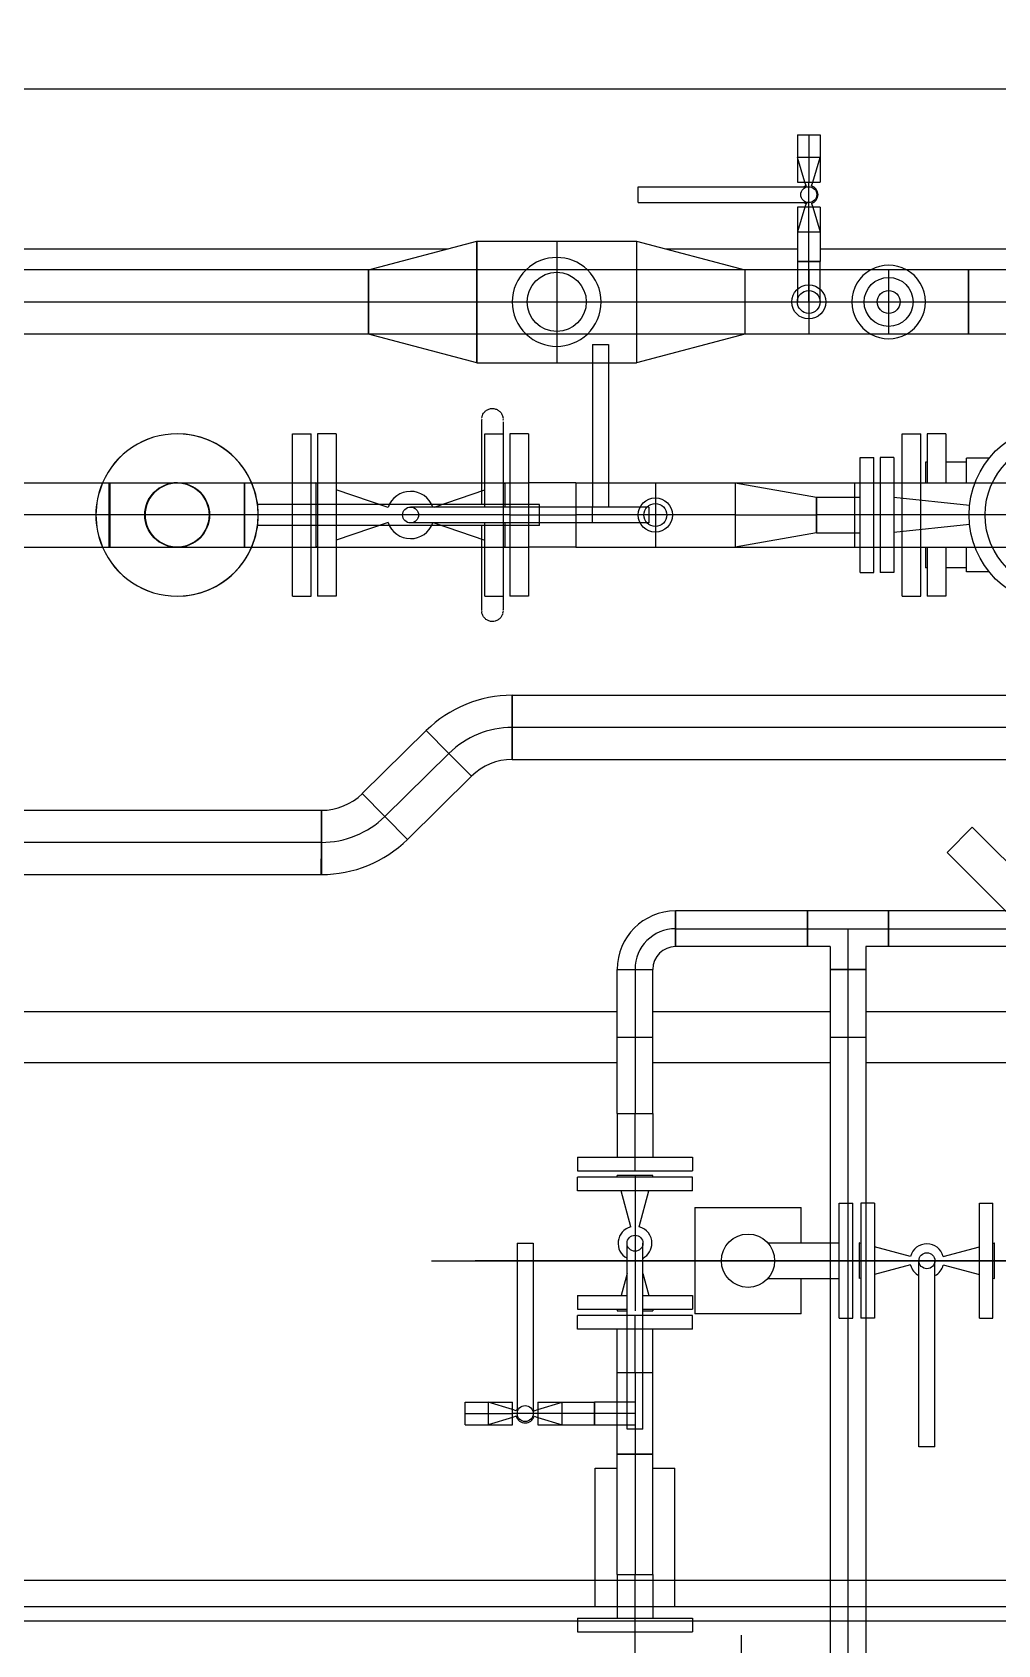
# Model space of a CAD drawing. Header units: inches. Extents: x 295136 to 296247, y 2627183 to 2627409.
# Drawn here: x 295242.437 to 295243.343, y 2627290.272 to 2627291.785 of the extents above; entities that cross this region are included whole.
import ezdxf

# ---------------------------------------------------------------- set-up
doc = ezdxf.new("R2010")
doc.units = ezdxf.units.IN
doc.header["$MEASUREMENT"] = 0
doc.layers.add('EQUIPMENT LAYOUT-EMBED 1_DWG$0$DwgTemplate', color=7, linetype='Continuous')
doc.layers.add('Layout', color=6, linetype='Continuous')

# ---------------------------------------------------------------- blocks, each defined once
blk = doc.blocks.new('A$C55974CAD')
at = {"layer": 'EQUIPMENT LAYOUT-EMBED 1_DWG$0$DwgTemplate', "color": 7, "lineweight": 25}
for p, q in [((61, 22.4), (61, 0)), ((60.2625, 6.5698), (60.2625, 5.5945)), ((60.2926, 5.5945), (60.2926, 6.5698)), ((60.3228, 6.5698), (60.3228, 5.5945)), ((60.7698, 4.6701), (60.7698, 6.4256)), ((60.8302, 4.6701), (60.8302, 6.4256)), ((60.8, 6.357), (60.8, 4.6763)), ((60.5698, 6.0045), (60.5698, 5.7932)), ((60.6302, 6.0045), (60.6302, 5.7932)), ((60.6, 5.7932), (60.6, 5.9712)), ((60.6, 5.7936), (60.5698, 5.7936)), ((60.5698, 5.7936), (60.6, 5.7936)), ((60.5698, 5.7932), (60.6302, 5.7932)), ((60.5698, 5.7932), (60.5698, 5.6662)), ((60.6302, 5.7932), (60.5698, 5.7932)), ((60.6302, 5.7936), (60.6, 5.7936)), ((60.6, 5.7936), (60.6302, 5.7936)), ((60.6, 5.6662), (60.6, 5.7932)), ((60.6, 5.7932), (60.6, 5.7931)), ((60.6, 5.7931), (60.6, 5.7931)), ((60.6302, 5.7932), (60.6302, 5.6662)), ((60.5238, 5.73), (60.5238, 5.73)), ((60.5238, 5.73), (60.5238, 5.73)), ((60.5238, 5.7299), (60.5238, 5.7299)), ((60.5238, 5.7299), (60.5238, 5.7299)), ((60.6762, 5.73), (60.6762, 5.73)), ((60.6762, 5.73), (60.6762, 5.73)), ((60.6762, 5.7299), (60.6762, 5.7299)), ((60.6762, 5.7299), (60.6762, 5.7299)), ((60.6302, 5.6666), (60.5698, 5.6666)), ((60.5698, 5.6666), (60.6, 5.6666)), ((60.5698, 5.6662), (60.6302, 5.6662)), ((60.5698, 5.6662), (60.5698, 5.6662)), ((60.5698, 5.6662), (60.6, 5.6662)), ((60.5698, 5.6662), (60.5698, 5.6217)), ((60.6, 5.6666), (60.6302, 5.6666)), ((60.6, 5.6662), (60.6, 5.6662)), ((60.6, 5.6042), (60.6, 5.6662)), ((60.6, 5.6662), (60.6302, 5.6662)), ((60.6302, 5.6662), (60.6302, 5.6662)), ((60.6302, 5.6662), (60.6302, 5.6217)), ((60.59, 5.6042), (60.59, 5.6543)), ((60.61, 5.6042), (60.61, 5.6543)), ((60.5238, 5.6217), (60.6, 5.6217)), ((60.5238, 5.6217), (60.5238, 5.6042)), ((60.5698, 5.6217), (60.5698, 5.6042)), ((60.6, 5.6217), (60.6762, 5.6217)), ((60.6302, 5.6217), (60.6302, 5.6042)), ((60.6762, 5.6217), (60.6762, 5.6042)), ((60.5238, 5.6042), (60.6, 5.6042)), ((60.5698, 5.6042), (60.5698, 5.5982)), ((60.59, 5.5997), (60.59, 5.6042)), ((60.6, 5.5997), (60.6, 5.6042)), ((60.6, 5.6042), (60.6762, 5.6042)), ((60.61, 5.5997), (60.61, 5.6042)), ((60.6302, 5.6042), (60.6302, 5.5982)), ((60.2625, 5.5946), (60.2927, 5.5945)), ((60.3228, 5.5945), (60.2625, 5.5945)), ((60.2927, 5.5945), (60.2927, 5.5945)), ((60.2927, 5.5945), (60.2927, 5.5945)), ((60.2927, 5.5945), (60.3229, 5.5945)), ((60.6, 5.5982), (60.5238, 5.5982)), ((60.5238, 5.5807), (60.5238, 5.5982)), ((60.6, 5.5997), (60.5698, 5.5997)), ((60.5704, 5.5982), (60.5698, 5.5997)), ((60.5698, 5.5982), (60.5698, 5.5807)), ((60.59, 5.5403), (60.59, 5.5997)), ((60.6, 5.4219), (60.6, 5.5997)), ((60.6302, 5.5997), (60.6, 5.5997)), ((60.6762, 5.5982), (60.6, 5.5982)), ((60.61, 5.5403), (60.61, 5.5997)), ((60.6296, 5.5982), (60.6302, 5.5997)), ((60.6302, 5.5982), (60.6302, 5.5807)), ((60.6762, 5.5807), (60.6762, 5.5982)), ((60.6, 5.5807), (60.5238, 5.5807)), ((60.5698, 5.5807), (60.5698, 5.444)), ((60.5929, 5.5319), (60.5763, 5.5807)), ((60.6762, 5.5807), (60.6, 5.5807)), ((60.6071, 5.5319), (60.6237, 5.5807)), ((60.6302, 5.5807), (60.6302, 5.444)), ((60.2955, 5.5138), (60.3385, 5.5561)), ((60.3385, 5.5561), (60.317, 5.535)), ((60.3385, 5.5561), (60.3977, 5.496)), ((60.59, 5.5307), (60.59, 5.5403)), ((60.61, 5.5307), (60.61, 5.5403)), ((60.7428, 5.4486), (60.7698, 5.5502)), ((60.7698, 5.5502), (60.8, 5.5502)), ((60.8, 5.5502), (60.7698, 5.5502)), ((60.8, 5.5502), (60.8302, 5.5502)), ((60.8302, 5.5502), (60.8, 5.5502)), ((60.8302, 5.5502), (60.8571, 5.4486)), ((60.317, 5.535), (60.2955, 5.5138)), ((60.3762, 5.4749), (60.317, 5.535)), ((60.317, 5.535), (60.317, 5.535)), ((60.317, 5.535), (60.317, 5.535)), ((60.59, 5.491), (60.59, 5.5307)), ((60.61, 5.491), (60.61, 5.5307)), ((60.2955, 5.5138), (60.3547, 5.4537)), ((60.5925, 5.287), (60.5925, 5.5108)), ((60.6075, 5.287), (60.6075, 5.5108)), ((60.3977, 5.496), (60.3762, 5.4749)), ((60.3762, 5.4749), (60.3976, 5.496)), ((60.5925, 5.4887), (60.5763, 5.441)), ((60.59, 5.4814), (60.59, 5.491)), ((60.59, 5.4219), (60.59, 5.4814)), ((60.6075, 5.4887), (60.6237, 5.441)), ((60.61, 5.4814), (60.61, 5.491)), ((60.61, 5.4219), (60.61, 5.4814)), ((60.3762, 5.4749), (60.3547, 5.4537)), ((60.3547, 5.4536), (60.3762, 5.4749)), ((60.3762, 5.4749), (60.3762, 5.4749)), ((60.3762, 5.4748), (60.3762, 5.4748)), ((60.3762, 5.4748), (60.3762, 5.4748)), ((59.7459, 5.4594), (59.7565, 5.4594)), ((59.7459, 5.4594), (59.7459, 5.415)), ((59.7565, 5.4594), (59.7565, 5.438)), ((59.7565, 5.4594), (59.7672, 5.4594)), ((59.7672, 5.4594), (59.7672, 5.415)), ((59.7565, 5.438), (59.7459, 5.438)), ((59.7529, 5.415), (59.7459, 5.438)), ((59.7565, 5.438), (59.7565, 5.415)), ((59.7672, 5.438), (59.7565, 5.438)), ((59.7602, 5.415), (59.7672, 5.438)), ((60.5238, 5.441), (60.5925, 5.441)), ((60.5238, 5.441), (60.5238, 5.4235)), ((60.5698, 5.444), (60.5698, 5.4235)), ((60.5773, 5.444), (60.59, 5.444)), ((60.6075, 5.441), (60.6762, 5.441)), ((60.61, 5.444), (60.6227, 5.444)), ((60.6302, 5.444), (60.6302, 5.4235)), ((60.6762, 5.441), (60.6762, 5.4235)), ((60.7428, 5.4486), (60.7698, 5.4486)), ((60.7698, 5.4486), (60.7428, 5.4486)), ((60.7428, 5.4486), (60.7428, 5.3736)), ((60.7698, 5.4486), (60.8, 5.4486)), ((60.8302, 5.4486), (60.7698, 5.4486)), ((60.8, 5.4486), (60.8302, 5.4486)), ((60.8302, 5.4486), (60.8571, 5.4486)), ((60.8571, 5.4486), (60.8302, 5.4486)), ((60.8571, 5.4486), (60.8571, 5.3736)), ((60.5238, 5.4235), (60.5925, 5.4235)), ((60.5698, 5.4235), (60.5698, 5.4175)), ((60.5704, 5.4235), (60.5698, 5.4219)), ((60.5698, 5.4219), (60.5925, 5.4219)), ((60.59, 5.4175), (60.59, 5.4219)), ((60.6, 5.4175), (60.6, 5.4219)), ((60.6075, 5.4235), (60.6762, 5.4235)), ((60.6075, 5.4219), (60.6302, 5.4219)), ((60.61, 5.4175), (60.61, 5.4219)), ((60.6296, 5.4235), (60.6302, 5.4219)), ((60.6302, 5.4235), (60.6302, 5.4175)), ((59.7459, 5.415), (59.7565, 5.415)), ((59.754, 5.4115), (59.7529, 5.415)), ((59.7565, 5.415), (59.7565, 5.415)), ((59.7565, 5.415), (59.7565, 5.415)), ((59.7565, 5.415), (59.7672, 5.415)), ((59.7565, 5.3914), (59.7565, 5.415)), ((59.9165, 5.4107), (59.7565, 5.4107)), ((59.7591, 5.4115), (59.7602, 5.415)), ((59.9165, 5.4107), (59.9165, 5.4032)), ((60.3705, 5.4153), (60.4308, 5.4153)), ((60.4308, 5.4153), (60.3705, 5.4153)), ((60.3705, 5.4153), (60.3705, 4.6763)), ((60.4006, 5.4153), (60.4006, 5.4153)), ((60.4006, 5.4153), (60.4006, 5.4153)), ((60.4006, 4.6763), (60.4006, 5.4153)), ((60.4308, 5.4153), (60.4308, 4.6763)), ((60.5925, 5.4175), (60.5238, 5.4175)), ((60.5238, 5.4), (60.5238, 5.4175)), ((60.5698, 5.4175), (60.5698, 5.4)), ((60.59, 5.3899), (60.59, 5.4175)), ((60.6, 5.4175), (60.5925, 5.4175)), ((60.6, 5.4175), (60.6, 5.3555)), ((60.6075, 5.4175), (60.6, 5.4175)), ((60.6762, 5.4175), (60.6075, 5.4175)), ((60.61, 5.3899), (60.61, 5.4175)), ((60.6302, 5.4175), (60.6302, 5.4)), ((60.6762, 5.4), (60.6762, 5.4175)), ((59.7529, 5.3914), (59.7459, 5.3684)), ((59.7672, 5.3914), (59.7459, 5.3914)), ((59.7459, 5.3914), (59.7459, 5.3382)), ((59.754, 5.3949), (59.7529, 5.3914)), ((59.9165, 5.3957), (59.7565, 5.3957)), ((59.7565, 5.3684), (59.7565, 5.3914)), ((59.7591, 5.3949), (59.7602, 5.3914)), ((59.7602, 5.3914), (59.7672, 5.3684)), ((59.7672, 5.3914), (59.7672, 5.3382)), ((59.9165, 5.4032), (59.9165, 5.3957)), ((60.5925, 5.4), (60.5238, 5.4)), ((60.5698, 5.3555), (60.5698, 5.4)), ((60.6, 5.4), (60.5925, 5.4)), ((60.6075, 5.4), (60.6, 5.4)), ((60.6762, 5.4), (60.6075, 5.4)), ((60.6302, 5.3555), (60.6302, 5.4)), ((60.8571, 5.3736), (60.7428, 5.3736)), ((60.7428, 5.3736), (60.7428, 5.34)), ((60.8571, 5.3736), (60.8571, 5.2986)), ((59.7459, 5.3684), (59.7672, 5.3684)), ((59.7565, 5.3382), (59.7565, 5.3684)), ((59.5516, 5.3541), (59.5516, 5.3001)), ((59.5644, 5.3541), (59.5516, 5.3541)), ((59.5644, 5.3541), (59.5644, 5.3001)), ((59.8357, 5.3076), (59.8357, 5.3541)), ((59.8357, 5.3541), (59.8485, 5.3541)), ((59.8485, 5.3076), (59.8485, 5.3541)), ((59.8545, 5.3541), (59.8545, 5.3076)), ((59.8672, 5.3541), (59.8545, 5.3541)), ((59.8672, 5.3541), (59.8672, 5.3076)), ((59.9657, 5.3001), (59.9657, 5.3541)), ((59.9657, 5.3541), (59.9784, 5.3541)), ((59.9784, 5.3001), (59.9784, 5.3541)), ((59.9844, 5.3541), (59.9844, 5.3001)), ((59.9972, 5.3541), (59.9844, 5.3541)), ((59.9972, 5.3541), (59.9972, 5.3001)), ((60.5925, 5.3555), (60.5698, 5.3555)), ((60.5698, 5.3555), (60.5698, 5.281)), ((60.5925, 5.3555), (60.5698, 5.3555)), ((60.6075, 5.3555), (60.5925, 5.3555)), ((60.6, 5.3555), (60.5925, 5.3555)), ((60.6, 5.287), (60.6, 5.3555)), ((60.6075, 5.3555), (60.6, 5.3555)), ((60.6302, 5.3555), (60.6075, 5.3555)), ((60.6302, 5.3555), (60.6075, 5.3555)), ((60.6302, 5.3555), (60.6302, 5.281)), ((59.7459, 5.3382), (59.7565, 5.3382)), ((59.7459, 5.3382), (59.7459, 5.3168)), ((59.7672, 5.3382), (59.7459, 5.3382)), ((59.7565, 5.3382), (59.7565, 5.3382)), ((59.7565, 5.3382), (59.7565, 5.3382)), ((59.7565, 5.3168), (59.7565, 5.3382)), ((59.7565, 5.3382), (59.7672, 5.3382)), ((59.7672, 5.3168), (59.7672, 5.3382)), ((60.5925, 5.34), (60.6075, 5.34)), ((60.6302, 5.34), (60.6075, 5.34)), ((60.76, 5.34), (60.6302, 5.34)), ((60.7428, 5.34), (60.7428, 5.325)), ((60.76, 5.34), (60.76, 5.325)), ((59.575, 5.3168), (59.5644, 5.3168)), ((59.6054, 5.3168), (59.575, 5.3168)), ((59.6054, 5.3168), (59.6054, 5.3001)), ((59.6054, 5.3168), (59.6054, 5.2834)), ((59.6054, 5.3168), (59.7184, 5.3168)), ((59.7184, 5.2834), (59.7184, 5.3168)), ((59.7184, 5.3168), (59.7946, 5.3168)), ((59.7184, 5.3168), (59.7184, 5.2834)), ((59.7459, 5.3168), (59.7459, 5.3001)), ((59.7565, 5.3001), (59.7565, 5.3168)), ((59.7672, 5.3001), (59.7672, 5.3168)), ((59.7946, 5.3076), (59.7946, 5.3168)), ((59.7946, 5.3168), (59.8357, 5.3168)), ((59.7946, 5.3076), (59.7946, 5.3168)), ((59.8529, 5.3168), (59.8529, 5.3076)), ((59.8545, 5.3164), (59.8529, 5.3168)), ((59.8879, 5.3076), (59.8672, 5.313)), ((59.9318, 5.3041), (59.9657, 5.313)), ((59.9784, 5.3164), (59.9799, 5.3168)), ((59.9799, 5.2834), (59.9799, 5.3168)), ((60.0382, 5.3168), (59.9972, 5.3168)), ((60.0382, 5.3168), (60.0382, 5.2834)), ((60.0382, 5.3168), (60.1735, 5.3168)), ((60.0382, 5.3168), (60.0382, 5.3001)), ((60.1735, 5.3168), (60.1735, 5.2834)), ((60.1735, 5.3168), (60.1735, 5.2834)), ((60.6302, 5.325), (60.6075, 5.325)), ((60.76, 5.325), (60.6302, 5.325)), ((60.7428, 5.325), (60.7428, 5.2986)), ((59.5516, 5.3001), (59.575, 5.3001)), ((59.5516, 5.3001), (59.5516, 5.2461)), ((59.5644, 5.3001), (59.5644, 5.2461)), ((59.575, 5.3001), (59.6054, 5.3001)), ((59.6054, 5.3001), (59.6054, 5.2834)), ((59.7184, 5.3001), (59.6054, 5.3001)), ((59.7418, 5.3001), (59.7184, 5.3001)), ((59.7184, 5.3001), (59.7185, 5.3001)), ((59.7185, 5.3001), (59.7185, 5.3001)), ((59.7418, 5.3001), (59.7418, 5.3076)), ((59.7418, 5.3076), (59.9164, 5.3076)), ((59.7418, 5.2926), (59.7418, 5.3001)), ((59.7946, 5.3001), (59.7418, 5.3001)), ((59.7946, 5.3001), (59.7946, 5.3076)), ((59.7946, 5.2926), (59.7946, 5.3076)), ((59.7946, 5.3001), (59.8485, 5.3001)), ((59.7946, 5.2926), (59.7946, 5.3001)), ((59.7946, 5.3001), (59.7946, 5.3001)), ((59.8357, 5.3001), (59.8357, 5.3076)), ((59.8357, 5.2926), (59.8357, 5.3001)), ((59.8485, 5.3001), (59.8485, 5.3076)), ((59.8485, 5.2926), (59.8485, 5.3001)), ((59.9799, 5.3001), (59.8529, 5.3001)), ((59.9657, 5.2461), (59.9657, 5.3001)), ((59.9784, 5.2461), (59.9784, 5.3001)), ((59.9844, 5.3001), (60.0382, 5.3001)), ((59.9844, 5.3001), (59.9844, 5.2461)), ((59.9972, 5.3001), (59.9972, 5.2461)), ((60.1735, 5.3001), (60.0382, 5.3001)), ((60.0382, 5.3001), (60.0382, 5.2834)), ((60.1735, 5.3001), (60.1735, 5.3001)), ((60.1735, 5.3001), (60.1735, 5.3001)), ((60.7698, 5.2986), (60.7428, 5.2986)), ((60.7698, 5.2986), (60.7428, 5.2986)), ((60.7698, 5.197), (60.7428, 5.2986)), ((60.8302, 5.2986), (60.7698, 5.2986)), ((60.8, 5.2986), (60.7698, 5.2986)), ((60.8302, 5.2986), (60.8, 5.2986)), ((60.8571, 5.2986), (60.8302, 5.2986)), ((60.8571, 5.2986), (60.8302, 5.2986)), ((60.8571, 5.2986), (60.8302, 5.197)), ((59.575, 5.2834), (59.5644, 5.2834)), ((59.6054, 5.2834), (59.575, 5.2834)), ((59.6054, 5.2834), (59.7184, 5.2834)), ((59.7184, 5.2834), (59.7946, 5.2834)), ((59.7418, 5.2926), (59.9164, 5.2926)), ((59.7946, 5.2834), (59.7946, 5.2926)), ((59.7946, 5.2834), (59.7946, 5.2926)), ((59.7946, 5.2834), (59.8357, 5.2834)), ((59.8357, 5.2461), (59.8357, 5.2926)), ((59.8485, 5.2461), (59.8485, 5.2926)), ((59.8529, 5.2926), (59.8529, 5.2834)), ((59.8545, 5.2838), (59.8529, 5.2834)), ((59.8545, 5.2926), (59.8545, 5.2461)), ((59.8672, 5.2926), (59.8672, 5.2461)), ((59.8879, 5.2926), (59.8672, 5.2872)), ((59.9318, 5.2961), (59.9657, 5.2872)), ((59.9784, 5.2838), (59.9799, 5.2834)), ((60.0382, 5.2834), (59.9972, 5.2834)), ((60.0382, 5.2834), (60.1735, 5.2834)), ((60.6, 5.287), (60.5925, 5.287)), ((60.6, 5.281), (60.6, 5.287)), ((60.6075, 5.287), (60.6, 5.287)), ((60.8932, 5.297), (60.9007, 5.297)), ((60.8932, 5.297), (60.8932, 5.137)), ((60.9007, 5.297), (60.9082, 5.297)), ((60.9082, 5.297), (60.9082, 5.137)), ((60.6302, 5.281), (60.5698, 5.281)), ((60.5698, 5.281), (60.5698, 5.206)), ((60.6, 5.206), (60.6, 5.281)), ((60.6, 5.281), (60.6, 5.281)), ((60.6, 5.281), (60.6, 5.281)), ((60.6302, 5.281), (60.6302, 5.206)), ((60.1949, 5.262), (60.2116, 5.262)), ((60.1949, 5.1382), (60.1949, 5.262)), ((60.2283, 5.262), (60.1949, 5.262)), ((60.2116, 5.262), (60.2116, 5.1382)), ((60.2116, 5.262), (60.2283, 5.262)), ((60.2116, 5.262), (60.2116, 5.262)), ((60.2116, 5.262), (60.2116, 5.262)), ((60.2283, 5.1382), (60.2283, 5.262)), ((59.5644, 5.2461), (59.5516, 5.2461)), ((59.8357, 5.2461), (59.8485, 5.2461)), ((59.8672, 5.2461), (59.8545, 5.2461)), ((59.9657, 5.2461), (59.9784, 5.2461)), ((59.9972, 5.2461), (59.9844, 5.2461)), ((60.6302, 5.206), (60.5698, 5.206)), ((60.5698, 5.206), (60.5698, 5.0887)), ((60.6, 5.206), (60.5698, 5.206)), ((60.5833, 5.1298), (60.5698, 5.206)), ((60.6, 5.206), (60.6, 5.1298)), ((60.6302, 5.206), (60.6, 5.206)), ((60.6302, 5.206), (60.6167, 5.1298)), ((60.6302, 5.206), (60.6302, 5.0887)), ((60.8, 5.197), (60.7698, 5.197)), ((60.8302, 5.197), (60.7698, 5.197)), ((60.8302, 5.197), (60.8, 5.197)), ((60.8302, 5.1476), (60.8, 5.1476)), ((60.8381, 5.1476), (60.8302, 5.1476)), ((60.8381, 5.1476), (60.8381, 5.137)), ((60.8381, 5.1263), (60.8381, 5.1476)), ((60.8889, 5.1476), (60.8381, 5.1476)), ((60.8659, 5.1476), (60.8659, 5.1263)), ((60.8889, 5.1406), (60.8659, 5.1476)), ((60.8889, 5.1263), (60.8889, 5.1476)), ((60.9125, 5.1476), (60.9125, 5.137)), ((60.9569, 5.1476), (60.9125, 5.1476)), ((60.9125, 5.1406), (60.9355, 5.1476)), ((60.9355, 5.137), (60.9355, 5.1476)), ((60.9569, 5.1476), (60.9569, 5.137)), ((60.1949, 5.1382), (60.2116, 5.1382)), ((60.2283, 5.1382), (60.1949, 5.1382)), ((60.1949, 5.1168), (60.1949, 5.1382)), ((60.2116, 5.1382), (60.2283, 5.1382)), ((60.2116, 5.1382), (60.2116, 5.062)), ((60.2116, 5.1382), (60.2116, 5.1382)), ((60.2283, 5.062), (60.2283, 5.1382)), ((60.8302, 5.137), (60.7698, 5.137)), ((60.8, 5.137), (60.8302, 5.137)), ((60.8302, 5.137), (60.8381, 5.137)), ((60.8381, 5.137), (60.8381, 5.137)), ((60.8381, 5.137), (60.8381, 5.137)), ((60.8381, 5.137), (60.8381, 5.1263)), ((60.8381, 5.137), (60.8659, 5.137)), ((60.8659, 5.137), (60.8889, 5.137)), ((60.8889, 5.1333), (60.8659, 5.1263)), ((60.8924, 5.1395), (60.8889, 5.1406)), ((60.8889, 5.137), (60.9125, 5.137)), ((60.8924, 5.1344), (60.8889, 5.1333)), ((60.909, 5.1395), (60.9125, 5.1406)), ((60.909, 5.1344), (60.9125, 5.1333)), ((60.9355, 5.137), (60.9125, 5.137)), ((60.9125, 5.137), (60.9125, 5.137)), ((60.9125, 5.137), (60.9125, 5.137)), ((60.9125, 5.137), (60.9125, 5.1263)), ((60.9125, 5.1333), (60.9355, 5.1263)), ((60.9569, 5.137), (60.9355, 5.137)), ((60.9355, 5.1263), (60.9355, 5.137)), ((60.9569, 5.137), (60.9569, 5.1263)), ((59.575, 5.1168), (59.4222, 5.1168)), ((59.8833, 5.1168), (59.575, 5.1168)), ((59.9167, 5.1168), (59.8833, 5.1168)), ((60.1735, 5.1168), (59.9167, 5.1168)), ((60.1735, 5.1168), (60.1735, 5.1001)), ((60.1949, 5.1168), (60.1735, 5.1168)), ((60.1735, 5.0834), (60.1735, 5.1168)), ((60.5833, 5.1298), (60.6, 5.1298)), ((60.5833, 5.1298), (60.5833, 5.0887)), ((60.6, 5.1298), (60.5833, 5.1298)), ((60.6, 5.0759), (60.6, 5.1298)), ((60.6, 5.1298), (60.6167, 5.1298)), ((60.6167, 5.1298), (60.6, 5.1298)), ((60.6167, 5.1298), (60.6167, 5.0887)), ((60.8, 5.1263), (60.8302, 5.1263)), ((60.8302, 5.1263), (60.8381, 5.1263)), ((60.8889, 5.1263), (60.8381, 5.1263)), ((60.9569, 5.1263), (60.9125, 5.1263)), ((59.4746, 5.1001), (59.575, 5.1001)), ((59.575, 5.1001), (59.846, 5.1001)), ((59.846, 5.1001), (59.954, 5.1001)), ((59.9, 5.088), (59.846, 5.088)), ((59.846, 5.0753), (59.846, 5.088)), ((59.9167, 5.0896), (59.8833, 5.0896)), ((59.8837, 5.088), (59.8833, 5.0896)), ((59.954, 5.088), (59.9, 5.088)), ((59.9163, 5.088), (59.9167, 5.0896)), ((59.954, 5.1001), (60.1735, 5.1001)), ((59.954, 5.0753), (59.954, 5.088)), ((60.1735, 5.1001), (60.1735, 5.1001)), ((60.1735, 5.1001), (60.2116, 5.1001)), ((60.1735, 5.1001), (60.1735, 5.0834)), ((60.546, 5.0887), (60.6, 5.0887)), ((60.546, 5.0887), (60.546, 5.0759)), ((60.5698, 5.0937), (60.6302, 5.0937)), ((60.5698, 5.0937), (60.6, 5.0937)), ((60.5698, 5.0887), (60.5698, 5.0759)), ((60.6, 5.0937), (60.6302, 5.0937)), ((60.6, 5.0887), (60.654, 5.0887)), ((60.6302, 5.0887), (60.6302, 5.0759)), ((60.654, 5.0887), (60.654, 5.0759)), ((59.575, 5.0834), (59.475, 5.0834)), ((59.846, 5.0834), (59.575, 5.0834)), ((59.954, 5.0834), (59.846, 5.0834)), ((59.9, 5.0753), (59.846, 5.0753)), ((59.896, 5.0414), (59.8871, 5.0753)), ((59.954, 5.0753), (59.9, 5.0753)), ((59.904, 5.0414), (59.9129, 5.0753)), ((60.1735, 5.0834), (59.954, 5.0834)), ((60.1949, 5.0834), (60.1735, 5.0834)), ((60.1949, 5.062), (60.1949, 5.0834)), ((60.546, 5.0759), (60.6, 5.0759)), ((60.5698, 5.0759), (60.5698, 5.07)), ((60.6, 5.07), (60.6, 5.0759)), ((60.6, 5.0759), (60.654, 5.0759)), ((60.6302, 5.0759), (60.6302, 5.07)), ((60.2283, 5.062), (60.1949, 5.062)), ((60.1949, 5.062), (60.2116, 5.062)), ((60.1949, 4.934), (60.1949, 5.062)), ((60.2116, 5.062), (60.2116, 5.062)), ((60.2116, 5.062), (60.2116, 5.062)), ((60.2116, 5.062), (60.2116, 4.9352)), ((60.2116, 5.062), (60.2283, 5.062)), ((60.2283, 4.952), (60.2283, 5.062)), ((60.5698, 5.07), (60.5698, 5.0572)), ((60.5698, 5.0572), (60.5698, 4.981)), ((60.6, 4.733), (60.6, 5.07)), ((60.6302, 5.07), (60.6302, 5.0572)), ((60.6302, 5.0572), (60.6302, 4.981)), ((60.8302, 5.062), (60.7698, 5.062)), ((60.5238, 5.0493), (60.5698, 5.0493)), ((60.5238, 5.0493), (60.5238, 5.0317)), ((60.5698, 5.0493), (60.6, 5.0493)), ((60.6, 5.0493), (60.6302, 5.0493)), ((60.6302, 5.0493), (60.6762, 5.0493)), ((60.6762, 5.0493), (60.6762, 5.0317)), ((59.7254, 5.0261), (59.7254, 5.0336)), ((59.7254, 5.0336), (59.9, 5.0336)), ((59.7254, 5.0186), (59.7254, 5.0261)), ((60.5238, 5.0317), (60.5698, 5.0317)), ((60.5698, 5.0317), (60.6, 5.0317)), ((60.6, 5.0317), (60.6302, 5.0317)), ((60.6302, 5.0317), (60.6762, 5.0317)), ((59.7254, 5.0186), (59.9, 5.0186)), ((59.896, 5.0107), (59.8871, 4.9768)), ((59.904, 5.0107), (59.9129, 4.9768)), ((60.5698, 4.981), (60.5698, 4.822)), ((60.6302, 4.981), (60.6302, 4.822)), ((60.7698, 4.987), (60.8, 4.987)), ((60.8302, 4.987), (60.7698, 4.987)), ((60.8, 4.987), (60.8302, 4.987)), ((59.846, 4.9768), (59.9, 4.9768)), ((59.846, 4.9768), (59.846, 4.9641)), ((59.9, 4.9768), (59.954, 4.9768)), ((59.954, 4.9768), (59.954, 4.9641)), ((59.846, 4.9641), (59.9, 4.9641)), ((59.8837, 4.9641), (59.8833, 4.9626)), ((59.8833, 4.9626), (59.9, 4.9626)), ((59.9, 4.9641), (59.954, 4.9641)), ((59.9, 4.9626), (59.9167, 4.9626)), ((59.9163, 4.9641), (59.9167, 4.9626))]:
    blk.add_line(p, q, dxfattribs=at)
at = {"layer": 'EQUIPMENT LAYOUT-EMBED 1_DWG$0$DwgTemplate', "color": 54, "lineweight": 25}
blk.add_line((59.6, 8.2), (59.6, 3.9), dxfattribs=at)
at = {"layer": 'EQUIPMENT LAYOUT-EMBED 1_DWG$0$DwgTemplate', "color": 1, "lineweight": 25}
for p, q in [((61, 8.2), (61, 4.8391)), ((59.5619, 8.1331), (59.5619, 3.9747)), ((60.0859, 6.2833), (60.0859, 5.3168)), ((60.1339, 6.2833), (60.1339, 5.3168)), ((60.85, 6.2949), (60.85, 5.4755)), ((59.575, 4.6168), (59.575, 6.0166)), ((59.9, 5.4911), (59.9, 5.4083)), ((59.9, 4.8081), (59.9, 5.4501)), ((59.9, 5.4083), (59.9, 5.4081)), ((59.9, 5.4081), (59.9, 4.6763)), ((59.575, 5.3376), (59.7053, 5.3376)), ((59.7053, 5.3376), (59.7053, 5.3168)), ((59.7053, 5.2834), (59.7053, 5.2626)), ((60.0859, 5.2834), (60.0859, 5.1168)), ((60.1339, 5.2834), (60.1339, 5.1168)), ((60.85, 5.2716), (60.85, 5.1476)), ((59.575, 5.2626), (59.7053, 5.2626)), ((60.85, 5.1263), (60.85, 4.9425)), ((60.0859, 5.0834), (60.0859, 4.824)), ((60.1339, 5.0834), (60.1339, 4.8997))]:
    blk.add_line(p, q, dxfattribs=at)
at = {"layer": 'EQUIPMENT LAYOUT-EMBED 1_DWG$0$DwgTemplate', "color": 9, "lineweight": 25}
for p, q in [((60.1099, 5.3168), (60.1099, 5.2834)), ((59.5206, 5.3001), (59.5516, 5.3001)), ((59.475, 5.2001), (59.5484, 5.2001)), ((60.1099, 5.1168), (60.1099, 5.0834))]:
    blk.add_line(p, q, dxfattribs=at)
at = {"layer": 'EQUIPMENT LAYOUT-EMBED 1_DWG$0$DwgTemplate', "color": 5, "lineweight": 25}
for p, q in [((59.95, 5.244), (59.85, 5.244)), ((59.85, 5.144), (59.85, 5.244)), ((59.95, 5.244), (59.95, 5.144)), ((59.8833, 5.1754), (59.8833, 5.1083)), ((59.9167, 5.1754), (59.9167, 5.1083)), ((59.85, 5.144), (59.8833, 5.144)), ((59.9167, 5.144), (59.95, 5.144)), ((59.846, 5.1083), (59.9, 5.1083)), ((59.846, 5.1083), (59.846, 5.0955)), ((59.9, 5.1083), (59.954, 5.1083)), ((59.954, 5.1083), (59.954, 5.0955)), ((59.846, 5.0955), (59.9, 5.0955)), ((59.9, 5.0955), (59.954, 5.0955)), ((60.6, 5.07), (60.546, 5.07)), ((60.546, 5.0572), (60.546, 5.07)), ((60.6, 5.0572), (60.546, 5.0572)), ((60.591, 4.986), (60.5835, 5.0572)), ((60.654, 5.07), (60.6, 5.07)), ((60.654, 5.0572), (60.6, 5.0572)), ((60.609, 4.986), (60.6165, 5.0572)), ((60.654, 5.0572), (60.654, 5.07)), ((60.5698, 5.0258), (60.5238, 5.0258)), ((60.5238, 5.0083), (60.5238, 5.0258)), ((60.5698, 5.0273), (60.5505, 5.0273)), ((60.5505, 5.0258), (60.5505, 5.0273)), ((60.6495, 5.0273), (60.6302, 5.0273)), ((60.6762, 5.0258), (60.6302, 5.0258)), ((60.6495, 5.0258), (60.6495, 5.0273)), ((60.6762, 5.0083), (60.6762, 5.0258)), ((60.2833, 5.007), (60.2126, 4.9363)), ((60.3069, 4.9835), (60.2833, 5.007)), ((60.5698, 5.0083), (60.5238, 5.0083)), ((60.5505, 4.9888), (60.5505, 5.0083)), ((60.6762, 5.0083), (60.6302, 5.0083)), ((60.6495, 4.9888), (60.6495, 5.0083)), ((60.3069, 4.9835), (60.2362, 4.9128)), ((60.5465, 4.9675), (60.5465, 4.9888)), ((60.5465, 4.9888), (60.5698, 4.9888)), ((60.6302, 4.9888), (60.6535, 4.9888)), ((60.6535, 4.9675), (60.6535, 4.9888))]:
    blk.add_line(p, q, dxfattribs=at)
at = {"layer": 'EQUIPMENT LAYOUT-EMBED 1_DWG$0$DwgTemplate', "color": 7, "lineweight": 25}
for centre, radius in [((60.6, 5.7301), 0.0302), ((60.6, 5.73), 0.0302), ((60.6, 5.7299), 0.0302), ((60.6, 5.7298), 0.0302), ((60.6, 5.7297), 0.0302), ((60.6, 5.5108), 0.0075), ((59.7565, 5.4032), 0.0075), ((60.8, 5.3736), 0.0278), ((59.9164, 5.3001), 0.0075), ((60.6, 5.281), 0.016), ((60.6, 5.281), 0.0107), ((60.8, 5.137), 0.016), ((60.8, 5.137), 0.0107), ((60.9007, 5.137), 0.0075), ((60.8, 5.062), 0.023), ((60.8, 5.062), 0.0107), ((59.9, 5.0261), 0.0075)]:
    blk.add_circle(centre, radius, dxfattribs=at)
at = {"layer": 'EQUIPMENT LAYOUT-EMBED 1_DWG$0$DwgTemplate', "color": 5, "lineweight": 25}
for centre, radius in [((59.9, 5.194), 0.025), ((60.6, 4.9015), 0.085), ((60.6, 4.9015), 0.07)]:
    blk.add_circle(centre, radius, dxfattribs=at)
at = {"layer": 'EQUIPMENT LAYOUT-EMBED 1_DWG$0$DwgTemplate', "color": 7, "lineweight": 25}
for centre, radius, start, end in [((60.6, 5.73), 0.0762, 113.318, 180), ((60.6, 5.73), 0.0762, 113.318, 180.0489), ((60.6, 5.73), 0.0762, 113.318, 180.0018), ((60.6, 5.73), 0.0762, 113.318, 180), ((60.6, 5.7299), 0.0762, 113.318, 180), ((60.6, 5.7299), 0.0762, 113.318, 180.0018), ((60.6, 5.7299), 0.0762, 113.318, 180), ((60.6, 5.7299), 0.0762, 113.318, 246.682), ((60.6, 5.73), 0.0762, 66.682, 113.318), ((60.6, 5.73), 0.0762, 66.682, 113.318), ((60.6, 5.73), 0.0762, 66.682, 113.318), ((60.6, 5.73), 0.0762, 66.682, 113.318), ((60.6, 5.7299), 0.0762, 66.682, 113.318), ((60.6, 5.7299), 0.0762, 66.682, 113.318), ((60.6, 5.7299), 0.0762, 66.682, 113.318), ((60.6, 5.7299), 0.0762, 66.682, 113.318), ((60.6, 5.73), 0.0762, 0, 66.682), ((60.6, 5.73), 0.0762, 359.9511, 66.682), ((60.6, 5.73), 0.0762, 359.9982, 66.682), ((60.6, 5.73), 0.0762, 0, 66.682), ((60.6, 5.7299), 0.0762, 0, 66.682), ((60.6, 5.7299), 0.0762, 359.9982, 66.682), ((60.6, 5.7299), 0.0762, 0, 66.682), ((60.6, 5.7299), 0.0762, 293.318, 66.682), ((60.6, 5.7299), 0.0302, 0, 180), ((60.6, 5.7298), 0.0302, 0, 180), ((60.6, 5.73), 0.0762, 180.0018, 270), ((60.6, 5.7299), 0.0762, 180.0018, 270), ((60.6, 5.7298), 0.0302, 180.205, 359.795), ((60.6, 5.73), 0.0762, 270, 359.9982), ((60.6, 5.7299), 0.0762, 270, 359.9982), ((60.6, 5.7299), 0.0762, 246.682, 270), ((60.6, 5.7299), 0.0762, 270, 293.318), ((60.3773, 5.5943), 0.1148, 179.878, 179.9101), ((60.3773, 5.5943), 0.1148, 179.9101, 224.5687), ((60.3773, 5.5943), 0.0846, 179.878, 224.5687), ((60.3773, 5.5943), 0.0545, 179.878, 224.5687), ((60.6, 5.5108), 0.0222, 108.7413, 250.2779), ((60.6, 5.5108), 0.0222, 289.7221, 71.2587), ((60.316, 5.4153), 0.1148, 44.6586, 44.6907), ((60.316, 5.4153), 0.1148, 0, 44.6586), ((60.316, 5.4153), 0.0846, 0, 44.6907), ((60.316, 5.4153), 0.0545, 0, 44.6907), ((59.7565, 5.4032), 0.0087, 107.0439, 252.9561), ((59.7565, 5.4032), 0.0087, 59.5553, 72.9561), ((60.8, 5.3736), 0.0417, 90, 136.3013), ((60.8, 5.3736), 0.0417, 43.6987, 90), ((59.7565, 5.4032), 0.0087, 287.0439, 300.4447), ((60.8, 5.3736), 0.0417, 136.3013, 223.6987), ((60.8, 5.3736), 0.0417, 316.3013, 43.6987), ((60.8, 5.3736), 0.0417, 223.6987, 316.3013), ((59.9164, 5.3001), 0.0159, 14.7351, 151.8071), ((60.1735, 5.262), 0.0548, 0, 90), ((60.1735, 5.262), 0.0381, 0, 90), ((59.9164, 5.3001), 0.0159, 208.1929, 270), ((59.9164, 5.3001), 0.0159, 270, 345.2649), ((60.1735, 5.262), 0.0214, 0, 90), ((60.9007, 5.137), 0.0087, 149.5553, 162.9561), ((60.9007, 5.137), 0.0087, 197.0439, 270), ((60.9007, 5.137), 0.0087, 270, 342.9561), ((60.9007, 5.137), 0.0087, 17.0439, 30.4447), ((60.8, 5.062), 0.0345, 90, 151.0177), ((60.8, 5.062), 0.0345, 28.9823, 90), ((60.8, 5.062), 0.0345, 151.0177, 208.9823), ((60.8, 5.062), 0.0345, 331.0177, 28.9823), ((59.9, 5.0261), 0.0159, 104.7351, 151.8071), ((59.9, 5.0261), 0.0159, 284.7351, 75.2649), ((60.8, 5.062), 0.0345, 208.9823, 331.0177), ((59.9, 5.0261), 0.0159, 208.1929, 255.2649)]:
    blk.add_arc(centre, radius, start, end, dxfattribs=at)
blk.add_ellipse((60.6, 5.3899), major_axis=(0.01, 0), ratio=0.000788, start_param=3.141593, end_param=6.283185, dxfattribs=at)
for points in [[(60.5, 5.434), (60.5, 5.4351), (60.5002, 5.4362), (60.5005, 5.4372)], [(60.5005, 5.4372), (60.5009, 5.4382), (60.5014, 5.4391), (60.502, 5.44)], [(60.502, 5.44), (60.5027, 5.4408), (60.5035, 5.4416), (60.5043, 5.4422)], [(60.5043, 5.4422), (60.5052, 5.4428), (60.5062, 5.4433), (60.5072, 5.4436)], [(60.5072, 5.4436), (60.5077, 5.4437), (60.5082, 5.4438), (60.5087, 5.4439)], [(60.5087, 5.4439), (60.5088, 5.4439), (60.5089, 5.4439), (60.509, 5.4439)], [(60.509, 5.4439), (60.509, 5.4439), (60.5091, 5.4439), (60.5092, 5.4439)], [(60.5092, 5.4439), (60.5093, 5.4439), (60.5093, 5.4439), (60.5094, 5.4439)], [(60.5094, 5.4439), (60.5095, 5.4439), (60.5095, 5.4439), (60.5096, 5.4439)], [(60.5096, 5.4439), (60.5096, 5.4439), (60.5097, 5.4439), (60.5097, 5.4439)], [(60.5097, 5.4439), (60.5098, 5.4439), (60.5099, 5.4439), (60.5099, 5.4439)], [(60.5099, 5.4439), (60.5101, 5.444), (60.5102, 5.444), (60.5104, 5.444)], [(60.5104, 5.444), (60.5109, 5.444), (60.5119, 5.444), (60.5133, 5.444)], [(60.5133, 5.444), (60.516, 5.444), (60.5205, 5.444), (60.5263, 5.444)], [(60.5263, 5.444), (60.5318, 5.444), (60.5386, 5.444), (60.5463, 5.444)], [(60.5463, 5.444), (60.554, 5.444), (60.5627, 5.444), (60.5718, 5.444)], [(60.5718, 5.444), (60.5736, 5.444), (60.5755, 5.444), (60.5773, 5.444)], [(60.6227, 5.444), (60.6246, 5.444), (60.6265, 5.444), (60.6284, 5.444)], [(60.6284, 5.444), (60.6375, 5.444), (60.6462, 5.444), (60.6538, 5.444)], [(60.6538, 5.444), (60.6615, 5.444), (60.6683, 5.444), (60.6738, 5.444)], [(60.6738, 5.444), (60.6793, 5.444), (60.6835, 5.444), (60.6863, 5.444)], [(60.6863, 5.444), (60.6876, 5.444), (60.6886, 5.444), (60.6893, 5.444)], [(60.6893, 5.444), (60.6896, 5.444), (60.6898, 5.444), (60.69, 5.4439)], [(60.69, 5.4439), (60.6901, 5.4439), (60.6902, 5.4439), (60.6904, 5.4439)], [(60.6904, 5.4439), (60.6904, 5.4439), (60.6905, 5.4439), (60.6905, 5.4439)], [(60.6905, 5.4439), (60.6906, 5.4439), (60.6907, 5.4439), (60.6908, 5.4439)], [(60.6908, 5.4439), (60.6909, 5.4439), (60.691, 5.4439), (60.6911, 5.4439)], [(60.6911, 5.4439), (60.6913, 5.4439), (60.6914, 5.4439), (60.6915, 5.4438)], [(60.6915, 5.4438), (60.6917, 5.4438), (60.6919, 5.4438), (60.6922, 5.4437)], [(60.6922, 5.4437), (60.6926, 5.4436), (60.693, 5.4435), (60.6934, 5.4433)], [(60.6934, 5.4433), (60.6942, 5.4431), (60.695, 5.4427), (60.6957, 5.4422)], [(60.6957, 5.4422), (60.6965, 5.4416), (60.6973, 5.4409), (60.6979, 5.44)], [(60.6979, 5.44), (60.6986, 5.4392), (60.6991, 5.4382), (60.6994, 5.4372)], [(60.6994, 5.4372), (60.6998, 5.4362), (60.7, 5.4351), (60.7, 5.4341)], [(60.7, 5.4341), (60.7, 5.433), (60.6998, 5.4319), (60.6995, 5.4309)], [(60.5003, 5.4314), (60.5001, 5.4322), (60.5, 5.4331), (60.5, 5.434)], [(60.5016, 5.4285), (60.501, 5.4294), (60.5006, 5.4304), (60.5003, 5.4314)], [(60.5038, 5.4261), (60.5029, 5.4268), (60.5022, 5.4276), (60.5016, 5.4285)], [(60.5061, 5.4247), (60.5053, 5.4251), (60.5045, 5.4256), (60.5038, 5.4261)], [(60.5076, 5.4242), (60.5071, 5.4244), (60.5066, 5.4245), (60.5061, 5.4247)], [(60.5084, 5.4241), (60.5081, 5.4241), (60.5079, 5.4242), (60.5076, 5.4242)], [(60.5088, 5.424), (60.5086, 5.424), (60.5085, 5.4241), (60.5084, 5.4241)], [(60.5091, 5.424), (60.509, 5.424), (60.5089, 5.424), (60.5088, 5.424)], [(60.5093, 5.424), (60.5092, 5.424), (60.5092, 5.424), (60.5091, 5.424)], [(60.5095, 5.424), (60.5094, 5.424), (60.5094, 5.424), (60.5093, 5.424)], [(60.5098, 5.424), (60.5097, 5.424), (60.5096, 5.424), (60.5095, 5.424)], [(60.5101, 5.4239), (60.51, 5.4239), (60.5099, 5.4239), (60.5098, 5.424)], [(60.5109, 5.4239), (60.5106, 5.4239), (60.5103, 5.4239), (60.5101, 5.4239)], [(60.5142, 5.4239), (60.5128, 5.4239), (60.5117, 5.4239), (60.5109, 5.4239)], [(60.5238, 5.4239), (60.5197, 5.4239), (60.5165, 5.4239), (60.5142, 5.4239)], [(60.5271, 5.4239), (60.526, 5.4239), (60.5249, 5.4239), (60.5238, 5.4239)], [(60.5475, 5.4239), (60.5397, 5.4239), (60.5328, 5.4239), (60.5271, 5.4239)], [(60.5731, 5.4239), (60.564, 5.4239), (60.5552, 5.4239), (60.5475, 5.4239)], [(60.6015, 5.4239), (60.592, 5.4239), (60.5823, 5.4239), (60.5731, 5.4239)], [(60.6298, 5.4239), (60.6207, 5.4239), (60.6111, 5.4239), (60.6015, 5.4239)], [(60.655, 5.4239), (60.6474, 5.4239), (60.6388, 5.4239), (60.6298, 5.4239)], [(60.6746, 5.4239), (60.6693, 5.4239), (60.6626, 5.4239), (60.655, 5.4239)], [(60.6762, 5.4239), (60.6757, 5.4239), (60.6752, 5.4239), (60.6746, 5.4239)], [(60.6873, 5.4239), (60.6849, 5.4239), (60.6812, 5.4239), (60.6762, 5.4239)], [(60.6897, 5.4239), (60.6892, 5.4239), (60.6884, 5.4239), (60.6873, 5.4239)], [(60.6901, 5.4239), (60.69, 5.4239), (60.6899, 5.4239), (60.6897, 5.4239)], [(60.6903, 5.424), (60.6902, 5.4239), (60.6902, 5.4239), (60.6901, 5.4239)], [(60.6904, 5.424), (60.6904, 5.424), (60.6903, 5.424), (60.6903, 5.424)], [(60.6906, 5.424), (60.6905, 5.424), (60.6905, 5.424), (60.6904, 5.424)], [(60.6909, 5.424), (60.6908, 5.424), (60.6907, 5.424), (60.6906, 5.424)], [(60.6911, 5.424), (60.691, 5.424), (60.691, 5.424), (60.6909, 5.424)], [(60.6915, 5.4241), (60.6914, 5.424), (60.6913, 5.424), (60.6911, 5.424)], [(60.693, 5.4244), (60.6925, 5.4243), (60.692, 5.4241), (60.6915, 5.4241)], [(60.6958, 5.4258), (60.695, 5.4252), (60.694, 5.4247), (60.693, 5.4244)], [(60.6981, 5.4281), (60.6975, 5.4272), (60.6967, 5.4265), (60.6958, 5.4258)], [(60.6995, 5.4309), (60.6992, 5.4299), (60.6987, 5.4289), (60.6981, 5.4281)]]:
    blk.add_open_spline(points, degree=3, dxfattribs=at)

msp = doc.modelspace()

# ---------------------------------------------------------------- linework, layer by layer
at = {"layer": 'Layout', "lineweight": -3}
msp.add_arc((295241.3027, 2627289.8531), 12, 360, 86.22389, dxfattribs=at)

# ---------------------------------------------------------------- block references
at = {"layer": 'Layout', "rotation": 90}
msp.add_blockref('A$C55974CAD', (295248.3027, 2627230.7321), dxfattribs=at)

doc.saveas('drawing.dxf')
